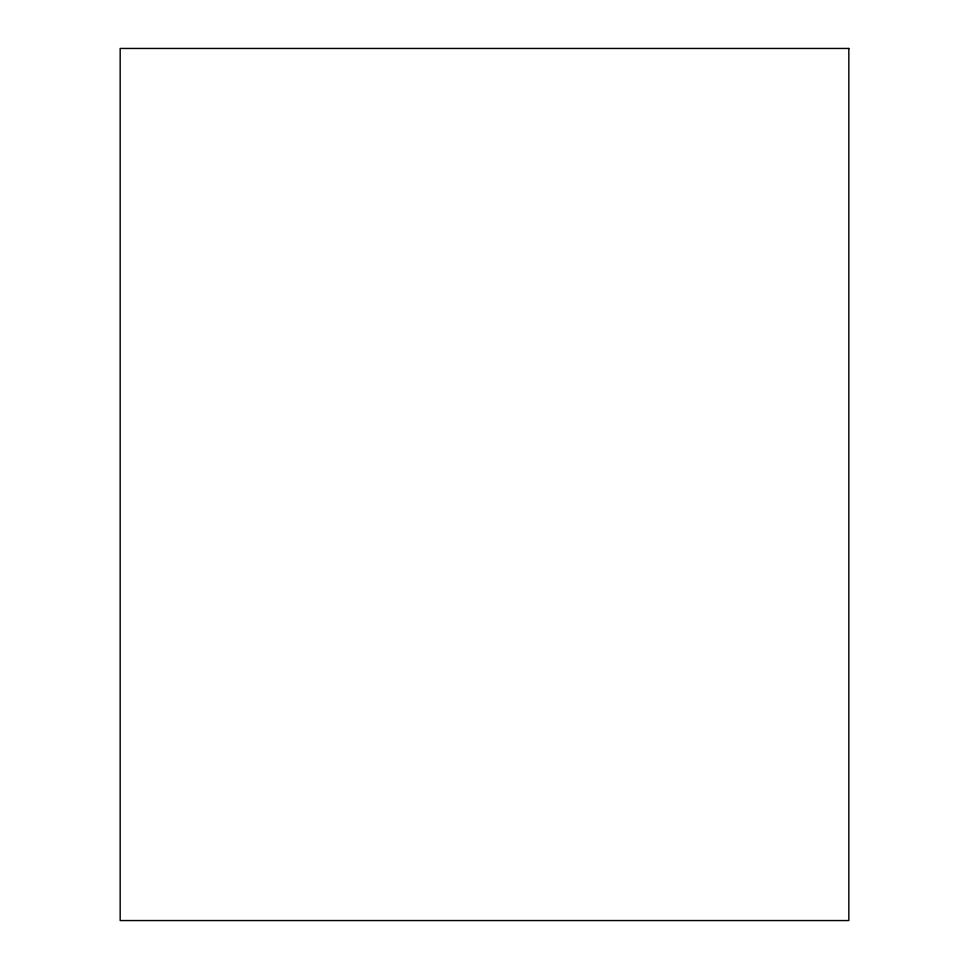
<?xml version="1.0" encoding="UTF-8"?>
<svg xmlns="http://www.w3.org/2000/svg" width="969" height="969" viewBox="0 0 969 969"><rect width="100%" height="100%" fill="white"/><g stroke="black" fill="none" stroke-linecap="round" stroke-linejoin="round"><path stroke-width="1.45" d="M848.832 48.45L120.168 48.45L120.168 920.55L848.832 920.55L848.832 48.45"/></g></svg>
